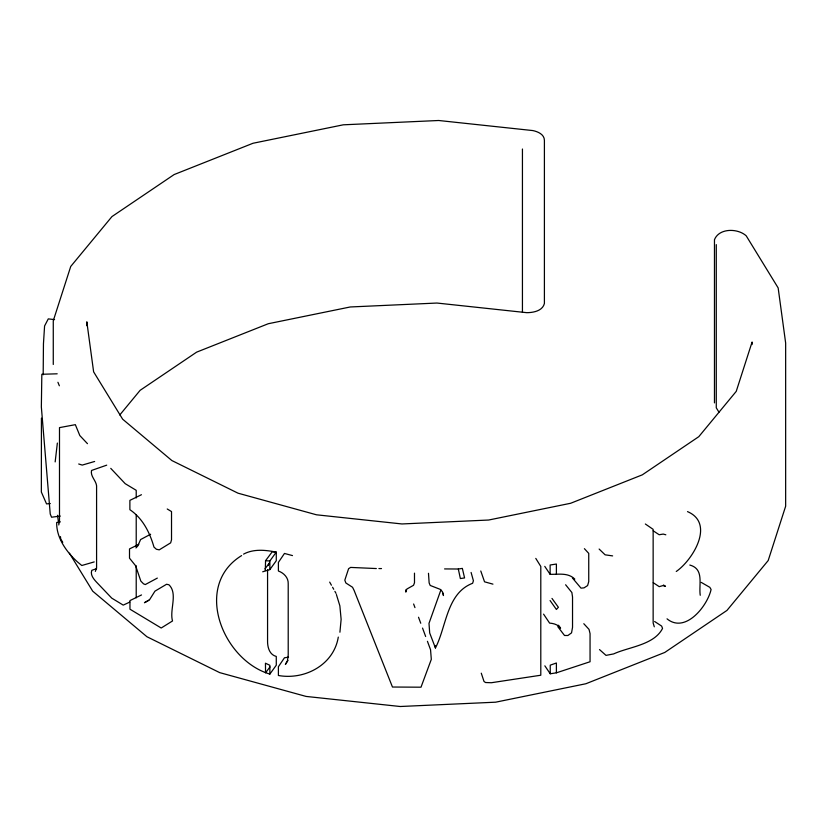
<?xml version="1.0" encoding="UTF-8"?>
<svg xmlns="http://www.w3.org/2000/svg" width="827" height="827" viewBox="0 0 827 827"><rect width="100%" height="100%" fill="white"/><g stroke="black" fill="none" stroke-linecap="round" stroke-linejoin="round"><path stroke-width="1.24" d="M43.18 374.786L43.449 343.794L44.586 325.962L48.286 318.881L54.561 319.615M41.433 418.142L41.35 492.034L46.539 503.891L50.333 503.54M265.322 570.527L265.55 560.696L272.166 551.867L276.28 552.116L276.28 560.716L269.86 569.586L262.686 571.798M405.902 589.713L405.809 592.111L406.843 589.051L413.541 585.289L414.492 582.756L414.482 573.142M339.918 632.221L341.127 619.351L339.856 605.809L336.393 594.53M55.161 461.911L57.363 443.065M338.295 637.09C333.808 664.846 304.76 680.239 278.399 675.494L278.399 666.727L284.467 657.775L288.509 657.196M440.915 589.868L428.996 623.351L429.689 632.965L435.436 647.975C446.539 626.504 446.601 593.197 472.62 583.273L473.406 580.761L471.101 572.449M268.031 565.575L269.437 563.011L264.94 568.873M287.951 660.453L285.387 664.453L287.496 660.701L288.209 655.036L288.209 583.79C288.499 577.701 283.816 572.966 278.399 571.012L278.399 562.401L284.467 553.449L292.489 555.589M269.86 569.586L269.86 560.985L276.28 552.116C265.457 549.996 253.703 548.704 243.572 554.121M241.608 555.599C192.65 585.65 222.804 660.246 269.86 674.077L276.28 665.208L276.28 656.442C269.375 654.726 267.441 647.096 267.566 640.863L267.566 569.617M269.964 666.944L265.55 672.827L265.457 663.202L269.86 665.311L269.86 674.077M119.781 414.958L140.125 390.323L196.609 352.157L268.279 323.729L350.255 306.972L436.945 303.044L526.747 312.668C533.363 312.658 542.564 310.952 544.404 303.488L544.404 140.301C544.342 134.356 537.808 131.596 532.826 130.573L438.703 120.494L343.277 124.815L253.031 143.257L174.135 174.559L111.955 216.581L70.729 266.459L53.269 320.793L53.269 364.48M135.948 547.95L137.768 545.985L140.6 539.555L150.638 534.232M676.259 571.467C692.468 560.313 715.396 523.491 687.516 511.613M157.337 578.094L145.304 584.555L143.526 583.841L140.828 581.102L135.618 565.761L129.508 558.163L129.508 548.911L138.771 544.404M148.829 600.319L144.436 602.718L149.573 599.72L154.949 591.16L166.568 584.265L168.935 584.772C178.136 593.59 169.318 610.016 172.523 620.963L161.203 628.013L129.963 609.199L129.963 600.588L141.52 594.944M141.448 494.722L129.88 500.366L129.88 509.69C142.771 518.384 149.801 532.567 153.977 547.092L156.386 549.252L159.239 549.852L170.651 542.853L171.52 539.783L171.52 511.572L167.23 508.987M95.353 571.395L96.583 567.704L96.583 487.92C97.462 481.304 90.071 477.024 91.528 470.46L106.714 465.156M129.725 602.108L123.223 605.116L111.748 598.138L96.532 582.156C93.647 579.034 90.06 574.827 91.797 570.299L96.604 568.697M544.848 665.818L550.234 673.778L556.395 672.827L590.054 661.745L590.054 633.616L589.02 629.378L583.8 623.713M94.64 461.476L82.245 465.084L78.699 463.988M94.206 561.915L81.79 565.503L77.49 561.957C66.563 552.033 56.319 537.901 56.681 522.499L60.371 521.878M58.758 524.959L59.492 521.268L59.492 427.621L75.34 424.664L79.826 435.571L87.466 443.675M458.313 569.007L462.345 568.397L464.578 577.928L460.36 578.549L458.313 569.007L444.575 568.924M544.755 566.361L550.131 574.331C558.576 574.496 568.077 572.418 574.806 579.096M60.299 516.079L51.553 517.216L50.23 513.981L41.35 406.967L41.836 374.28L57.187 373.804M376.337 568.552L350.607 567.415L348.591 568.707L344.818 580.172L345.862 582.973L352.55 587.273L354.111 590.426L392.463 687.03L421.005 687.196L431.312 659.346L430.547 649.743L427.435 641.318M378.911 568.562L381.495 568.573M265.55 560.696L269.86 560.985M665.828 534.79L663.233 534.077L659.15 534.738L653.185 530.779M612.631 555.899L605.116 554.824L599.13 549.045M701.255 582.394L709.824 587.335L711.086 589.475C707.467 605.984 685.366 633.916 667.038 618.844M689.811 565.048C704.439 568.955 698.608 584.472 700.242 595.275M492.944 584.141L484.539 581.815L480.776 570.992M663.461 585.009L665.487 586.312L662.83 585.63L659.222 586.653L653.258 582.704M654.633 621.501L661.641 626.091L662.551 628.417C654.064 645.091 628.851 646.879 613.665 653.909L606.005 655.377L599.513 649.577M645.349 523.998L653.144 529.352L653.144 623L654.291 626.804M110.756 468.361L125.197 483.671L136.217 490.318L136.217 497.988M584.4 548.673L588.741 553.397L588.741 581.608L587.604 585.568L584.027 587.863L581.009 588.142L572.418 577.959M565.616 584.761L571.87 592.514L572.532 596.991L572.532 627.362L571.54 632.862L567.911 635.498L564.521 635.487L557.822 626.69M558.421 625.222L560.592 628.169C558.091 624.633 553.728 623.413 549.604 623.103L543.577 614.141M551.981 598.417L558.39 607.297L556.395 609.458L550.079 600.557M535.782 558.401L540.796 566.443L540.796 675.225L491.362 682.73L485.532 682.523L484.002 681.448L481.273 673.178M718.973 412.208L716.275 407.814L716.275 244.627M62.759 542.336L60.764 539.08L60.423 536.578M69.416 553.191L92.707 591.181L146.917 636.728L219.703 672.63L306.093 696.427L400.216 706.506L495.652 702.185L585.888 683.743L664.784 652.441L726.964 610.419L768.19 560.541L785.65 506.207L785.65 343.019L778.155 287.92L746.212 235.819C737.808 228.159 719.097 227.911 714.466 239.716L714.466 402.894M329.684 582.115L331.42 585.196M332.578 587.242L333.726 589.289M334.883 591.346L336.041 593.393M57.921 382.281L59.358 385.775M413.624 603.999L414.958 607.607M418.524 617.242L420.757 623.258M422.535 628.075L425.647 636.501M57.528 515.283L58.552 522.798M443.138 593.155L443.458 595.554L442.373 591.646L440.15 589.331L430.195 585.444L429.141 582.911L428.479 573.297M435.198 645.567L435.436 647.975M752.094 344.57L752.094 342.006L736.237 391.367L698.794 436.677L642.31 474.843L570.64 503.271L488.664 520.028L401.974 523.956L316.483 514.797L238 493.181L171.892 460.567L122.644 419.186L93.627 371.861L86.825 321.817L86.825 325.673M556.395 574.445L556.395 564.035L550.131 565.006L550.131 574.331M556.395 672.827L556.395 662.996L550.234 665.166L550.234 673.778M522.437 149.015L522.437 312.203M136.217 514.632L136.217 546.626M136.217 565.823L136.217 597.828"/></g></svg>
